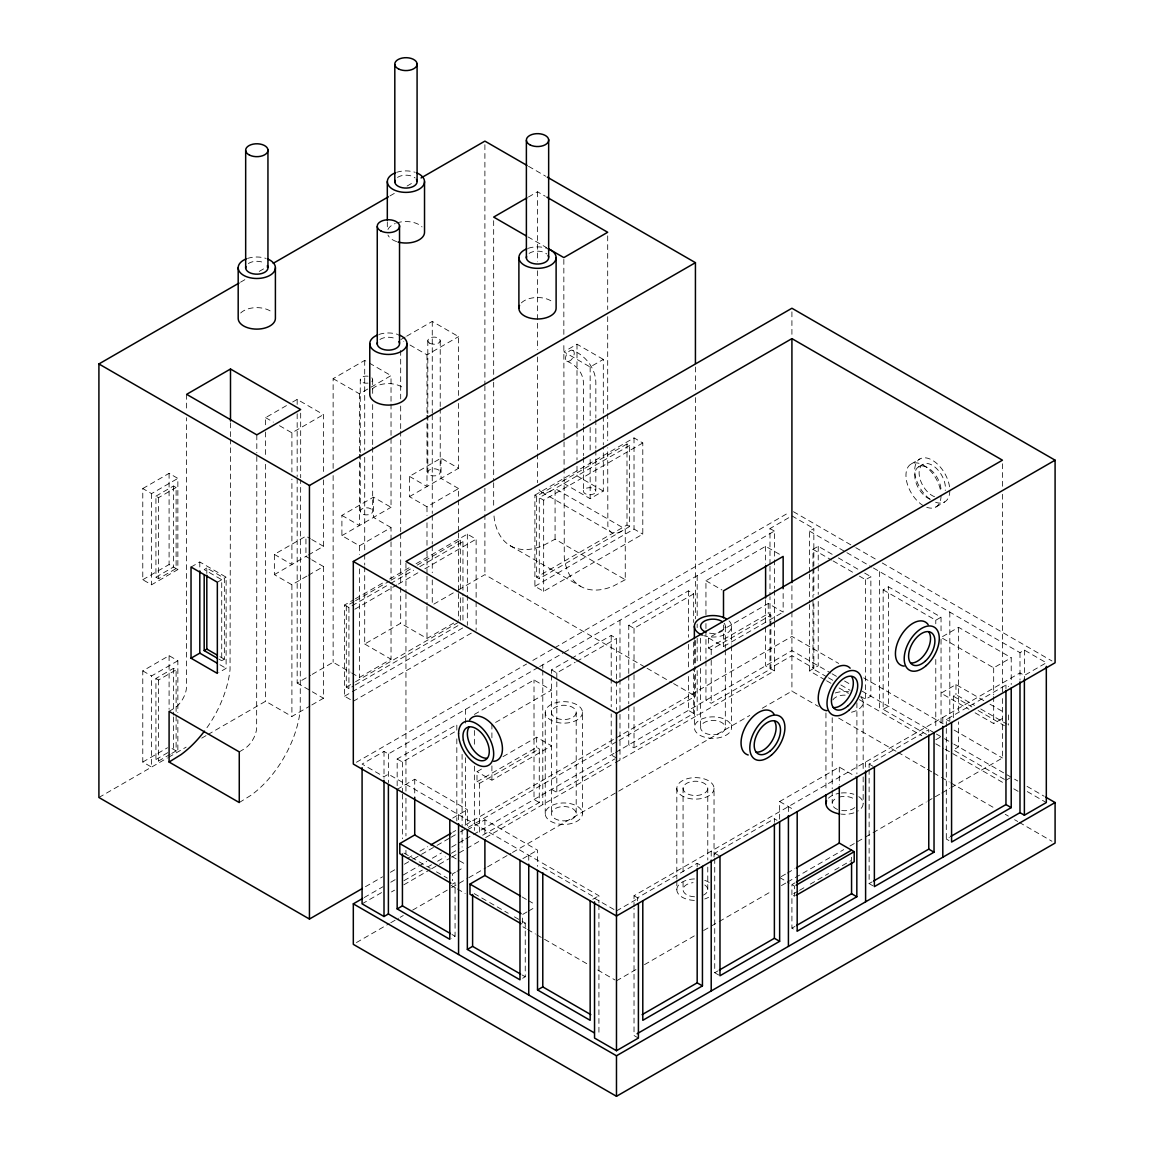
<?xml version="1.0" encoding="UTF-8"?>
<svg xmlns="http://www.w3.org/2000/svg" width="1154" height="1154" viewBox="0 0 1154 1154"><rect width="100%" height="100%" fill="white"/><g stroke="black" fill="none" stroke-linecap="round" stroke-linejoin="round"><path stroke-width="0.75" stroke-dasharray="5 3.75" d="M240.537 282.182L246.768 278.59M259.217 271.406L268.565 266.011M389.951 195.92L394.625 193.223M407.073 186.039L413.305 182.447M528.445 197.002L537.519 191.766L545.323 196.267M142.779 488.546L169.09 473.356L177.86 478.42L177.86 569.586L151.549 584.775L142.779 579.712L142.779 488.546L151.549 493.609L177.86 478.42M265.593 424.816L265.593 417.647L286.639 405.487M292.654 402.01L297.169 399.414L323.481 414.603L323.481 475.102M333.131 468.394L333.131 378.642L364.707 360.409L367.809 362.197M405.184 337.04L400.683 339.651L403.77 341.44M406.698 336.175L432.26 321.418L458.571 336.607L458.571 397.106M155.934 496.148L173.475 486.007L176.115 487.536L176.115 568.561L158.56 578.702L155.934 577.173L155.934 496.148L158.56 497.662L176.115 487.536M279.513 425.682L291.904 432.837L323.481 414.603M333.131 378.642L359.457 393.831L391.033 375.613L391.033 402.299M409.973 345.003L426.994 354.841L458.571 336.607M142.779 579.712L169.09 564.522L177.86 569.586M155.934 577.173L173.475 567.047L173.475 486.007M191.03 567.047L199.801 561.984L226.112 577.173L226.112 668.339L218.798 672.566M603.311 359.399L577 344.209L563.844 351.797L590.156 367.001L603.311 359.399L603.311 414.56M206.811 568.057L204.186 569.586L221.727 579.712L221.727 660.737L224.352 659.222L224.352 578.183L206.811 568.057L206.811 573.466M217.341 582.236L226.112 577.173M306.935 576.091L291.904 584.775L274.363 574.649L274.363 554.382L305.94 536.148L310.325 538.687M391.033 540L391.033 527.551L359.457 545.784L341.901 535.644L341.901 515.391L373.492 497.158L391.033 507.284L391.033 437.885M458.571 531.258L458.571 488.546L426.994 506.779L409.454 496.653L409.454 476.386L441.03 458.167L458.571 468.293L458.571 398.895M274.363 574.649L306.935 555.839M308.45 554.973L323.481 546.289L323.481 476.89M341.901 535.644L391.033 507.284M409.454 496.653L458.571 468.293M177.86 660.737L151.549 675.941L151.549 767.107L142.779 762.044L142.779 670.878L169.09 655.674L177.86 660.737L177.86 712.581M308.45 575.226L323.481 566.542L323.481 698.228L311.45 705.166M170.258 754.269L158.56 761.02L155.934 759.505L155.934 678.465L173.475 668.339L176.115 669.854L176.115 713.085M155.934 678.465L158.56 679.994L176.115 669.854M350.383 699.569L344.541 696.194L344.541 605.028L353.86 599.647M355.418 598.753L383.402 582.597M389.619 579.005L409.829 567.335M416.046 563.743L467.341 534.129L476.126 539.192L476.126 599.965M534.893 495.124L634.022 437.9L642.792 442.963L642.792 534.129L543.664 591.353L534.893 586.29L534.893 495.124L543.664 500.201L642.792 442.963M353.989 601.595L346.287 606.038L346.287 687.077L348.926 688.592L353.542 685.923M355.533 600.7L389.446 581.126M390.975 580.246L411.012 568.677M417.185 565.114L460.331 540.202L462.956 541.731L462.956 595.752M626.997 443.973L536.653 496.148L536.653 577.173L539.279 578.702L629.637 526.527L629.637 445.502L626.997 443.973L626.997 525.012L536.653 577.173M169.09 711.383L175.192 707.69A18.536 10.703 -60 0 0 186.472 688.13L186.631 417.69M351.999 605.778L388.985 584.429M390.528 583.535L413.651 570.191M419.811 566.643L462.956 541.731M629.637 445.502L539.279 497.662L539.279 578.702M354.869 609.197L396.832 584.963M398.39 584.068L418.599 572.398M424.816 568.807L476.126 539.192M563.844 483.483L590.156 498.672L603.311 491.085L603.311 446.598M142.779 762.044L167.546 747.734M155.934 759.505L170.561 751.066M171.73 753.432L176.115 750.893L176.115 714.874M98.912 797.486L167.46 757.918M168.571 757.269L186.14 747.128M201.719 738.142L206.393 735.43M207.951 734.535L265.593 701.257L291.904 716.461L309.95 706.032M297.169 478.391L297.169 683.024L310.657 675.249M312.157 674.383L333.131 662.266L350.167 672.09M364.707 566.845L364.707 644.033L400.683 623.261L426.994 638.465L457.071 621.097M433.803 604.148L457.027 590.733M458.571 589.838L484.896 574.649L645.519 667.387M555.074 539.192L555.074 488.546L625.252 529.066L625.252 579.712L555.074 539.192L543.231 545.525A80.708 46.593 -60 0 1 494.1 517.151L493.926 514.15M351.71 672.984L359.457 677.456L391.033 659.222L391.033 586.261M346.287 687.077L353.989 682.634M355.533 681.74L458.787 622.136M239.267 751.903L245.369 748.196A18.536 10.703 -60 0 0 256.65 728.65L256.808 454.618M355.086 685.043L461.427 623.65M344.541 696.194L350.758 692.602M352.316 691.708L464.24 627.084M534.893 586.29L634.022 529.066L642.792 534.129M353.312 701.257L471.452 633.041M239.267 802.549L251.11 795.207A80.708 46.593 -60 0 0 300.228 710.114L300.675 479.53M625.252 579.712L613.409 586.03A80.708 46.593 -60 0 1 564.277 557.67L563.844 341.959M356.427 762.26L526.57 664.026M532.816 660.42L553.098 648.707M554.67 647.812L788.802 512.636M538.153 667.474L388.393 753.937L384.008 751.398L362.082 764.063L384.008 776.729L388.393 774.19L598.926 895.735L598.926 902.904M769.992 564.393L769.992 528.561L788.99 517.583M539.697 666.579L562.863 653.207M564.407 652.313L774.377 531.085L774.377 588.439M397.164 785.759L397.164 759L456.825 724.553L456.825 731.694M474.366 714.427L534.013 679.994L551.554 690.121L491.907 724.553L491.907 740.738M551.554 673.431L551.554 669.854L569.917 659.266M571.446 658.386L611.216 635.421L616.481 638.465L616.481 679.49M628.757 673.46L628.757 625.295L688.404 590.848L693.669 593.892L693.669 622.439M705.945 614.62L705.945 580.722L765.607 546.289L781.691 555.564M911.097 464.023L919.868 458.96M397.164 759L402.429 762.029L457.489 730.251M551.554 669.854L556.819 672.897L575.182 662.295M576.712 661.415L616.481 638.465M628.757 625.295L634.022 628.324L693.669 593.892M918.584 466.865L922.969 464.326M809.459 572.312L809.459 531.085L813.844 528.561L813.844 566.196M397.164 789.379L414.719 779.253L467.341 809.646L467.341 825.817M812.979 567.162L812.979 549.318L818.229 546.289L832.164 554.324M482.689 835.222L539.279 802.549L539.279 748.874L479.631 783.306L476.991 781.792L476.991 771.665L481.579 769.011M503 756.649L536.653 737.218L551.554 745.83L491.907 780.263L476.991 771.665M770.872 625.901L770.872 615.169L711.21 649.601L708.585 648.086L708.585 637.96L768.232 603.513L783.148 612.125L783.148 590.559M935.908 506.995L944.679 501.932M476.991 781.792L536.653 747.345L539.279 748.874M708.585 648.086L768.232 613.639L770.872 615.169M708.585 637.96L723.5 646.557L783.148 612.125M452.729 818.085L467.341 809.646M859.413 576.134L865.601 579.712L870.866 576.668L870.866 696.194L865.601 699.237L860.956 696.554M407.492 858.374L413.723 854.782M419.955 851.19L427.73 846.69M452.628 832.322L455.743 830.519M465.091 825.124L614.491 738.863M616.048 737.969L791.918 636.431L838.698 663.449M365.472 886.69L382.594 876.809M390.384 872.309L395.043 869.626M404.39 864.231L412.166 859.73M413.723 858.836L419.955 855.244M421.498 854.349L435.52 846.257M437.063 845.363L449.526 838.165M451.07 837.27L458.859 832.784M460.417 831.875L466.634 828.284M468.192 827.389L617.606 741.128M619.164 740.233L695.429 696.194L695.429 671.008M467.341 829.899L484.896 819.773L537.519 850.152L537.519 866.337M926.489 734.391L883.156 709.364L883.156 589.838L888.407 586.795L941.044 617.188L941.044 633.243M364.231 897.538L382.969 886.719M390.773 882.219L395.447 879.507M403.251 875.006L417.301 866.899M418.585 866.164L426.677 861.49M432.346 858.215L441.52 852.907M451.647 847.065L464.139 839.867M465.697 838.958L471.943 835.352M473.501 834.457L613.971 753.346M615.544 752.451L791.918 650.611L830.851 673.085M362.082 903.842L382.551 892.028M403.958 880.675L422.321 870.087M428.437 866.553L431.495 864.779M437.611 861.245L445.256 856.831M451.373 853.296L459.032 848.882M551.554 789.379L556.819 792.423L614.952 758.87M628.757 705.57L628.757 744.82L634.022 747.85L693.669 713.417L693.669 672.393M705.945 660.997L705.945 700.247L711.21 703.291L770.872 668.844L770.872 627.689M391.48 891.927L394.567 890.152M403.842 884.801L430.081 869.654M431.625 868.76L437.799 865.197M439.342 864.303L450.161 858.057M451.704 857.177L479.487 841.122M485.661 837.559L613.813 763.573M615.356 762.679L774.377 670.878L774.377 622.482M455.412 872.236L452.44 873.967L452.44 880.718M456.912 871.385L464.37 867.072M825.052 679.879L809.459 670.878L818.229 665.815L818.229 596.229M452.44 884.094L455.065 882.579L455.065 936.255L451.113 938.534M356.427 942.558L389.215 923.633M390.773 922.738L398.577 918.223M400.135 917.329L403.251 915.526M412.627 910.117L450.089 888.493M451.647 887.585L467.255 878.583M468.812 877.675L485.978 867.765M487.551 866.856L510.962 853.34M512.52 852.445L617.101 792.062M618.659 791.168L749.768 715.466M762.26 708.253L791.918 691.131L818.388 706.421M522.906 858.605L537.519 850.152M883.156 589.838L935.779 620.232L941.044 617.188M942.515 636.604L958.585 627.314L1011.221 657.708L1011.221 684.466M527.089 911.891L522.618 914.473L522.618 924.614L525.243 923.085L525.243 976.774L522.618 978.289M528.575 911.04L534.547 907.592M883.156 709.364L888.407 706.32L888.407 586.795M983.828 700.637L955.959 684.553L941.044 693.165L968.913 709.248M592.795 899.283L598.926 895.735M942.587 638.335L993.681 667.834L1011.221 657.708M873.405 567.999L1019.992 652.645L1024.377 650.106L1046.317 662.771L1024.377 675.436L1019.992 672.897L634.022 895.735L634.022 906.496M953.334 717.673L953.334 696.194L955.959 694.679L974.539 705.397M779.642 819.21L779.642 801.54L839.29 767.093L855.374 776.382M699.814 864.851L697.175 863.322L637.527 897.769L637.527 901.332M718.668 975L714.73 972.721L714.73 853.195L774.377 818.763L777.003 820.278M869.121 767.626L869.121 764.063L928.768 729.616L928.768 733.194M946.309 726.631L946.309 719.49L1005.956 685.058L1008.596 686.572M616.481 910.939L638.407 898.274M935.779 739.757L941.044 736.714M975.101 712.826L993.681 723.544L1004.124 717.514M781.171 876.622L785.759 873.982M787.288 873.088L794.933 868.673M616.481 980.828L636.705 969.144M644.495 964.657L695.848 935M703.637 930.513L709.854 926.907M711.412 926.013L717.644 922.421M719.202 921.527L772.113 890.975M781.446 885.58L786.119 882.882M787.677 881.988L843.704 849.632M849.935 846.041L863.942 837.963M865.486 837.054L926.186 802.016M927.744 801.121L940.193 793.923M941.751 793.029L949.54 788.543M951.098 787.634L1002.451 757.99L1002.451 696.987M794.976 882.839L791.918 884.599L791.918 928.162L797.183 931.191M798.034 891.191L791.918 894.725L794.543 896.254L794.543 886.113L787.316 881.944M799.563 890.311L804.15 887.657M810.267 884.137L828.63 873.535M834.746 870.001L851.565 860.293L851.565 855.229M1005.956 780.263L1009.909 777.984M714.73 972.721L717.788 970.961M791.918 928.162L794.976 926.388M869.121 769.415L869.121 883.589L872.179 881.815M946.309 728.419L946.309 839.016L949.367 837.256M551.396 490.666L548.972 491.878A18.536 10.703 -60 0 1 538.024 487.118M621.573 531.186L619.15 532.398A18.536 10.703 -60 0 1 607.855 525.878L607.696 447.752M528.561 166.32L545.712 176.23M527.969 236.887L546.693 247.692M573.004 350.398A6.203 3.577 -60 0 1 571.042 360.005A6.203 3.577 -60 0 1 565.662 356.903A6.203 3.577 -60 0 1 573.004 350.398C585.669 355.793 595.421 368.27 595.839 382.234L595.839 417.979M566.802 361.13C576.466 365.14 582.986 372.872 583.434 382.464L583.434 425.263M793.476 511.727L854.205 546.794M855.763 547.688L876.001 559.373M882.233 562.979L1051.972 660.968M791.918 515.896L813.844 528.561M809.459 531.085L845.334 551.8M846.892 552.694L871.847 567.104M838.367 557.901L858.489 569.528M864.678 573.091L870.866 576.668M812.979 549.318L831.544 560.051M833.101 560.945L853.224 572.557M769.992 528.561L774.377 531.085M990.017 704.214L1003.951 712.249M603.311 491.085L577 475.881L577 461.643M980.727 708.974L1007.038 724.164M953.334 696.194L971.899 706.926M978.102 710.503L1004.413 725.693M369.352 363.092L391.033 375.613M626.997 525.012L629.637 526.527M705.945 580.722L722.029 590.011M946.309 719.49L948.934 721.005M863.654 677.845L943.193 723.774M954.113 730.078L1002.451 757.99M541.414 491.95L611.591 532.456M832.164 673.849L837.083 676.691M844.555 681.004L851.089 684.784M861.995 691.073L935.187 733.324M936.399 734.031L942.962 737.824M944.52 738.719L952.31 743.219M953.868 744.114L1013.039 778.286M1014.597 779.181L1017.713 780.969M1027.06 786.364L1044.182 796.26M1027.305 791.586L1046.317 802.549M826.899 676.893L812.979 668.844L812.979 599.272M828.457 677.787L833.101 680.471M840.833 684.942L850.123 690.294M1004.413 779.368L953.334 749.884L958.585 746.84L958.585 721.87M826.625 680.773L831.298 683.485M839.088 687.986L848.45 693.381M859.369 699.685L921.743 735.704M935.779 743.811L943.583 748.311M945.14 749.206L1004.398 783.422M1013.76 788.817L1018.434 791.529M458.571 488.546L441.03 478.42L441.03 458.167M774.377 670.878L765.607 665.815L765.607 626.564M838.641 718.105L896.254 751.369M897.812 752.264L925.84 768.449M927.398 769.343L932.071 772.04M933.629 772.949L939.846 776.541M941.404 777.435L949.194 781.936M950.752 782.83L994.359 808.002M1005.249 814.306L1008.365 816.094M1014.597 819.701L1017.713 821.489M1019.27 822.398L1051.972 841.266M409.454 476.386L426.994 486.526L426.994 415.339M510.328 545.784L580.505 586.29M869.121 764.063L873.059 766.343M265.593 417.647L273.325 422.104M946.309 839.016L948.934 840.545M647.077 668.281L672.032 682.692M673.59 683.586L695.429 696.194M391.033 527.551L373.492 517.41L373.492 497.158M693.669 713.417L688.404 710.374L688.404 674.701M341.901 515.391L359.457 525.517L359.457 454.344M779.642 801.54L794.255 809.978M311.782 539.538L323.481 546.289M310.325 558.94L305.94 556.416L305.94 536.148M311.782 559.791L323.481 566.542M869.121 883.589L873.059 885.868M274.363 554.382L291.904 564.522L291.904 479.098M616.481 757.99L611.216 754.947L611.216 713.922M344.541 605.028L350.383 608.403M779.642 877.502L785.773 881.05M364.707 644.033L391.033 659.222M714.73 853.195L718.668 855.475M539.279 802.549L534.013 799.52L534.013 679.994M297.169 683.024L323.481 698.228M219.967 656.698L224.352 659.222M634.022 895.735L640.153 899.283M218.798 659.049L221.727 660.737M219.924 664.762L226.112 668.339M542.784 867.375L595.421 897.769M594.541 898.274L615.01 910.088M142.779 670.878L151.549 675.941M451.863 856.412L464.254 863.567M522.041 896.932L526.686 899.615M528.243 900.509L534.432 904.087M403.987 853.08L430.298 868.27M436.486 871.847L447.319 878.107M474.164 893.6L488.084 901.635M489.642 902.529L508.222 913.261M514.41 916.839L520.598 920.402M522.142 921.296L525.243 923.085M451.171 885.392L455.844 888.09M457.402 888.984L465.206 893.484M522.906 926.806L526.022 928.609M527.58 929.504L535.384 934.004M536.942 934.913L588.41 964.614M597.758 970.024L614.909 979.919M172.018 748.528L177.86 751.903L177.86 719.735M638.407 1038.052L634.022 1035.527L634.022 908.285M451.964 934.466L455.065 936.255M522.142 974.986L525.243 976.774M1024.377 650.106L1024.377 678.783M1019.992 652.645L1019.992 680.067M1008.596 714.932L1008.596 725.058M1005.956 685.058L1005.956 688.621M1002.451 463.764L1002.451 487.089M1002.451 494.273L1002.451 695.198M993.681 667.834L993.681 694.795M993.681 696.583L993.681 723.544M958.585 627.314L958.585 714.73M955.959 684.553L955.959 694.679M949.814 612.125L949.814 721.438M942.804 717.471L942.804 726.429M941.044 639.244L941.044 726.01M935.779 620.232L935.779 623.795M935.779 659.468L935.779 729.054M879.636 571.605L879.636 711.398M865.601 579.712L865.601 699.237M865.601 762.029L865.601 769.199M863.163 702.267L863.163 769.805M863.163 776.916L863.163 803.559M856.903 702.8L856.903 773.872M839.29 767.093L839.29 784.763M832.207 717.745L832.207 788.831M832.207 790.605L832.207 803.04M825.947 712.941L825.947 791.125M818.229 546.289L818.229 564.118M818.229 565.907L818.229 594.454M813.844 567.984L813.844 594.873M813.844 603.831L813.844 668.339L791.918 655.674L769.992 668.339L769.992 596.661M812.979 568.951L812.979 597.483M809.459 574.101L809.459 602.777M809.459 604.566L809.459 670.878M791.918 311.825L791.918 336.925M791.918 585.785L791.918 691.131M788.413 806.603L788.413 813.772M774.377 590.228L774.377 620.693M774.377 818.763L774.377 822.326M769.992 566.196L769.992 594.873M768.232 603.513L768.232 613.639M765.607 546.289L765.607 564.118M765.607 599.806L765.607 624.776M731.578 626.305L731.578 644.076M731.578 645.851L731.578 727.597A18.608 10.747 0 0 1 703.666 736.901A18.608 10.747 0 0 1 703.666 718.293A18.608 10.747 0 0 1 731.578 727.597M725.318 626.824L725.318 648.144M725.318 649.933L725.318 728.116A12.377 7.155 0 0 1 706.017 733.511A12.377 7.155 0 0 1 707.575 721.163A12.377 7.155 0 0 1 725.318 728.116M723.5 624.992L723.5 646.557M714.037 788.37A18.608 10.747 0 0 1 686.125 797.674A18.608 10.747 0 0 1 686.125 779.065A18.608 10.747 0 0 1 714.037 788.37L714.037 857.682M711.21 649.601L711.21 658.545M711.21 660.333L711.21 703.291M711.21 851.176L711.21 856.542M707.777 788.889A12.377 7.155 0 0 1 688.476 794.284A12.377 7.155 0 0 1 690.034 781.936A12.377 7.155 0 0 1 707.777 788.889L707.777 859.975M707.777 867.087L707.777 890.181M705.945 623.535L705.945 628.887M705.945 630.675L705.945 659.222M700.622 638.22L700.622 661.329M700.622 668.44L700.622 727.078M697.175 575.658L697.175 616.871M697.175 624.04L697.175 627.632M697.175 638.378L697.175 663.478M697.175 670.647L697.175 715.437M697.175 863.322L697.175 866.899M695.429 367.001L695.429 390.384M695.429 397.582L695.429 618.847M695.429 640.427L695.429 669.219M694.362 640.528L694.362 727.597M693.669 642.057L693.669 670.604M688.404 590.848L688.404 637.239M688.404 644.365L688.404 667.56M683.067 787.85L683.067 874.934M683.067 882.031L683.067 889.143M676.821 788.37L676.821 879.002M676.821 880.776L676.821 889.662A18.608 10.747 0 0 0 695.429 900.409M634.022 437.9L634.022 529.066M634.022 628.324L634.022 672.926M634.022 674.715L634.022 699.685M634.022 706.825L634.022 747.85M628.757 675.249L628.757 703.781M619.986 620.232L619.986 677.571M619.986 679.36L619.986 760.01M616.481 681.278L616.481 709.941M611.216 635.421L611.216 676.446M611.216 678.235L611.216 706.782M607.696 235.863L607.696 309.488M607.696 316.672L607.696 411.834M607.696 413.637L607.696 440.568M603.311 416.349L603.311 444.809M598.926 904.707L598.926 1035.527M595.839 419.767L595.839 448.358M595.839 450.147L595.839 491.243A6.203 3.577 0 0 1 586.535 494.345A6.203 3.577 0 0 1 586.535 488.142A6.203 3.577 0 0 1 595.839 491.243M590.156 367.001L590.156 420.373M590.156 427.499L590.156 450.637M590.156 459.523L590.156 498.672M583.434 427.052L583.434 455.585M583.434 457.359L583.434 491.243M582.453 712.407A18.608 10.747 0 0 1 554.54 721.712A18.608 10.747 0 0 1 554.54 703.103A18.608 10.747 0 0 1 582.453 712.407L582.453 813.7A18.608 10.747 0 0 1 554.54 823.004A18.608 10.747 0 0 1 554.54 804.396A18.608 10.747 0 0 1 582.453 813.7M577 344.209L577 429.62M577 431.394L577 459.869M576.192 712.927A12.377 7.155 0 0 1 556.892 718.322A12.377 7.155 0 0 1 558.449 705.974A12.377 7.155 0 0 1 576.192 712.927L576.192 814.219A12.377 7.155 0 0 1 556.892 819.614A12.377 7.155 0 0 1 558.449 807.266A12.377 7.155 0 0 1 576.192 814.219M563.844 259.39L563.844 340.156M556.819 672.897L556.819 680.038M556.819 681.812L556.819 792.423M551.554 675.205L551.497 813.181M545.236 712.407L545.236 813.7M543.664 500.201L543.664 591.353M542.784 664.791L542.784 668.382M542.784 670.171L542.784 804.583M537.519 191.766L537.519 261.785M537.519 270.772L537.519 349.777M537.519 356.961L537.519 452.123M537.519 453.926L537.519 482.661M536.653 737.218L536.653 747.345M528.748 855.229L528.748 862.399M493.667 220.674L493.667 380.416M493.667 382.205L493.667 480.915M493.667 482.718L493.667 507.847M491.907 765.895L491.907 780.263M484.896 144.712L484.896 383.965M484.896 385.768L484.896 481.103M484.896 488.301L484.896 574.649M484.896 819.773L484.896 835.943M479.631 783.306L479.631 833.419M476.126 601.753L476.126 630.358M474.366 730.482L474.366 746.537M474.366 766.169L474.366 830.39M467.341 534.129L467.341 625.295M465.596 709.364L465.596 725.491M465.596 757.745L465.596 825.846M462.956 597.541L462.956 622.756M462.09 754.355L462.09 827.505M462.09 829.279L462.09 847.123M460.331 540.202L460.331 590.632M460.331 597.83L460.331 621.241M458.571 533.033L458.571 591.757M458.571 593.531L458.571 620.232M458.571 814.71L458.571 821.879M456.825 738.834L456.825 820.898M440.222 340.661L440.222 406.496M440.222 408.285L440.222 472.347A6.203 3.577 0 0 1 430.918 475.448A6.203 3.577 0 0 1 430.918 469.245A6.203 3.577 0 0 1 440.222 472.347M432.26 321.418L432.26 412.959M432.26 414.762L432.26 513.487M432.26 515.275L432.26 544.01M432.26 545.799L432.26 572.73M432.26 579.899L432.26 605.042M427.817 340.661L427.817 413.622M427.817 415.397L427.817 472.347M426.994 354.841L426.994 413.565M426.994 506.779L426.994 515.679M426.994 522.791L426.994 549.492M426.994 551.266L426.994 574.403M426.994 576.178L426.994 604.653M426.994 606.427L426.994 638.465M414.719 779.253L414.719 795.423M405.948 563.267L405.948 591.973M405.948 593.762L405.948 791.11M405.948 798.279L405.948 835.958M405.948 850.31L405.948 853.888M402.429 762.029L402.429 792.365M402.429 794.14L402.429 838.742M400.683 350.412L400.683 398.88M400.683 406.064L400.683 429.403M400.683 431.192L400.683 531.72M400.683 533.509L400.683 585.568M400.683 587.372L400.683 623.261M391.033 404.073L391.033 436.111M391.033 541.774L391.033 579.149M388.393 753.937L388.393 782.6M387.311 221.813L387.311 230.54M384.008 751.398L384.008 778.286M372.67 379.652L372.67 395.678M372.67 404.564L372.67 445.502M372.67 447.276L372.67 511.337A6.203 3.577 0 0 1 363.366 514.439A6.203 3.577 0 0 1 363.366 508.236A6.203 3.577 0 0 1 372.67 511.337M364.707 360.409L364.707 450.161M364.707 457.345L364.707 552.477M364.707 554.281L364.707 565.056M368.068 376.204A6.203 3.577 0 0 0 360.264 379.652L360.264 452.613M360.264 454.402L360.264 511.337M359.457 393.831L359.457 452.556M359.457 545.784L359.457 554.67M359.457 568.908L359.457 677.456M348.926 607.567L348.926 688.592M333.131 475.578L333.131 662.266M300.675 413.132L300.675 477.742M297.169 399.414L297.169 404.794M297.169 413.767L297.169 476.602M291.904 432.837L291.904 471.986M291.904 584.775L291.904 716.461M265.593 432L265.593 457.128M265.593 464.312L265.593 701.257M256.808 434.856L256.808 452.815M230.497 422.869L230.497 437.222M230.497 439.01L230.05 669.594A80.708 46.593 -60 0 1 204.143 731.535M199.801 561.984L199.801 569.138M186.631 394.336L186.631 410.507M173.475 668.339L173.475 715.163M173.475 716.966L173.475 749.379M169.09 473.356L169.09 564.522M169.09 655.674L169.09 709.306M158.56 497.662L158.56 578.702M158.56 679.994L158.56 761.02M151.549 493.609L151.549 584.775M941.044 495.643A24.811 14.324 60 0 1 916.088 499.581A24.811 14.324 60 0 1 912.223 463.475A24.811 14.324 60 0 1 940.452 490.046M934.567 496.725A18.608 10.747 60 0 1 919.132 473.746A18.608 10.747 60 0 1 933.038 465.711A18.608 10.747 60 0 1 945.227 490.565M930.182 499.264A18.608 10.747 60 0 1 914.819 477.193A18.608 10.747 60 0 1 927.124 467.37A18.608 10.747 60 0 1 941.044 490.565M929.98 499.206A24.811 14.324 60 0 1 917.906 460.518A24.811 14.324 60 0 1 947.838 480.078A24.811 14.324 60 0 1 932.273 500.706M854.797 807.584A12.377 7.155 0 0 1 840.487 810.324M837.602 809.488A12.377 7.155 0 0 1 836.462 798.15M839.16 797.125A12.377 7.155 0 0 1 853.917 798.885M832.856 699.93A12.377 7.155 0 0 1 845.449 695.141M858.807 796.664A18.608 10.747 0 0 1 857.711 811.161M853.859 812.863A18.608 10.747 0 0 1 841.324 814.147M828.442 798.193A18.608 10.747 0 0 1 839.737 793.187M841.324 792.986A18.608 10.747 0 0 1 853.859 794.255M860.668 696.901A18.608 10.747 0 0 1 850.916 712.364M835.251 692.963A18.608 10.747 0 0 1 849.373 691.895M704.791 884.988A12.377 7.155 0 0 1 703.522 895.071M694.52 896.788A12.377 7.155 0 0 1 683.067 890.08A12.377 7.155 0 0 1 693.092 882.637M708.585 897.264A18.608 10.747 0 0 1 704.733 898.966M676.821 889.662A18.608 10.747 0 0 1 695.429 878.915M704.733 880.358A18.608 10.747 0 0 1 711.542 884.296M724.121 623.189A12.377 7.155 0 0 1 722.216 631.065A12.377 7.155 0 0 1 708.902 633.056M729.083 620.939A18.608 10.747 0 0 1 726.126 633.907A18.608 10.747 0 0 1 703.666 635.609M371.833 377.863A6.203 3.577 0 0 1 371.833 381.455M368.068 383.114A6.203 3.577 0 0 1 360.264 379.652M528.2 248.298A18.608 10.747 0 0 1 546.808 248.298M521.392 302.882A18.608 10.747 0 0 1 553.617 302.882M529.08 253.39A11.165 6.448 0 0 1 546.765 253.981M379.075 334.4A18.608 10.747 0 0 1 397.683 334.4M372.266 388.985A18.608 10.747 0 0 1 404.491 388.985M379.954 339.478A11.165 6.448 0 0 1 395.692 338.814M396.615 172.335A18.608 10.747 0 0 1 415.224 172.335M396.615 241.59A18.608 10.747 0 0 1 387.946 235.07M387.946 229.502A18.608 10.747 0 0 1 395.259 223.487M396.615 222.982A18.608 10.747 0 0 1 422.047 226.92M397.495 177.413A11.165 6.448 0 0 1 415.18 178.005M247.49 258.438A18.608 10.747 0 0 1 266.098 258.438M240.681 313.008A18.608 10.747 0 0 1 272.907 313.008M248.37 263.516A11.165 6.448 0 0 1 264.122 262.852M429.634 343.185A6.203 3.577 0 0 0 440.006 341.584A6.203 3.577 0 0 0 432.404 337.199A6.203 3.577 0 0 0 429.634 343.185"/><path stroke-width="1.5" d="M362.37 888.493L309.445 919.046L98.912 797.486L98.912 363.957L238.993 283.091M273.224 263.314L388.393 196.829M421.08 177.947L484.896 141.12L527.003 165.426M230.497 369.02L186.631 394.336L256.808 434.856L300.675 409.54L230.497 369.02L230.497 421.066M526.931 197.868L493.667 217.082L526.412 235.993M98.912 363.957L309.445 485.502L695.429 262.665L695.429 363.395M353.312 561.479L791.918 308.248L1055.088 460.186L1055.088 662.771L616.481 916.002L353.312 764.063L353.312 561.479L616.481 713.417L1055.088 460.186M191.03 658.213L217.341 673.402L217.341 582.236L191.03 567.047L191.03 658.213L199.801 653.15L216.822 662.973M204.186 574.981L204.186 650.611L206.811 649.096L217.053 654.996M791.918 338.627L405.948 561.479L616.481 683.024L1002.451 460.186L791.918 338.627L791.918 582.611M169.09 762.029L239.267 802.549L239.267 751.903L169.09 711.383L169.09 762.029L180.933 754.687A80.708 46.593 -60 0 0 204.143 731.535M450.882 883.199L399.803 853.7L399.803 843.574L414.719 834.962L450.32 855.518M430.846 844.901L451.07 833.217M1045.74 797.154L1055.088 802.549L1055.088 843.069L616.481 1096.3L353.312 944.361L353.312 903.842L362.673 898.432M362.082 767.641L362.082 903.842L384.008 916.507L388.393 913.968L594.252 1032.83M397.164 789.379L397.164 908.905L402.429 905.876L450.421 933.572M521.06 923.719L469.981 894.22L469.981 884.094L484.896 875.482L520.497 896.038M467.341 829.899L467.341 949.425L472.606 946.381L520.598 974.091M537.519 870.419L537.519 989.944L542.784 986.901L590.776 1014.611M796.462 867.794L839.29 843.069L854.205 851.681L854.205 861.807L796.087 895.36M796.505 881.944L851.565 850.166M796.087 885.233L854.205 851.681M642.114 1014.64L697.175 982.847L702.44 985.891L702.44 866.365M719.317 970.081L774.377 938.289L779.642 941.318L779.642 821.792M796.505 925.508L851.565 893.715L856.831 896.759L856.831 777.233M873.708 880.935L928.768 849.142L934.033 852.186L934.033 732.66M950.896 836.376L1005.956 804.583L1011.221 807.612L1011.221 688.087M702.44 985.891L642.792 1020.324L642.792 900.798M779.642 941.318L719.981 975.765L719.981 856.239M856.831 896.759L797.183 931.191L797.183 811.666M934.033 852.186L874.371 886.633L874.371 767.093M1011.221 807.612L951.574 842.059L951.574 722.534M637.109 1033.739L1019.992 812.676L1024.377 815.214L1046.317 802.549L1046.317 666.348M594.541 901.851L594.541 1038.052L616.481 1050.717L638.407 1038.052L638.407 903.654M353.312 903.842L616.481 1055.78L1055.088 802.549M547.27 177.125L695.429 262.665M546.881 197.161L607.696 232.271L563.844 257.602L548.251 248.6M204.186 650.611L217.341 658.213M399.803 843.574L450.882 873.073M469.981 884.094L521.06 913.593M397.164 908.905L449.8 939.298L449.8 819.773M467.341 949.425L519.978 979.818L519.978 860.293M537.519 989.944L590.156 1020.324L590.156 900.798M1024.377 679.014L1024.377 815.214M1019.992 681.855L1019.992 812.676M1005.956 690.409L1005.956 804.583M942.804 726.429L942.804 857.249M928.768 734.968L928.768 849.142M865.601 771.002L865.601 901.822M851.565 862.052L851.565 893.715M839.29 786.538L839.29 843.069M825.947 794.688L825.947 803.559M788.413 815.561L788.413 946.381M783.148 588.756L783.148 556.416L723.5 590.848L723.5 617.808M774.377 824.115L774.377 938.289M765.607 565.907L765.607 598.017M711.21 860.134L711.21 990.954M697.175 868.673L697.175 982.847M694.362 626.305L694.362 638.739M616.481 713.417L616.481 1050.717M616.481 1055.78L616.481 1096.3M556.113 257.602L556.113 308.248A18.608 10.747 0 0 1 535.081 318.908A18.608 10.747 0 0 1 519.531 305.478M548.655 139.634L548.655 257.126M542.784 872.727L542.784 986.901M528.748 864.187L528.748 995.008M526.383 140.572L526.383 258.063M518.896 257.602L518.896 308.248M484.896 839.535L484.896 875.482M472.606 894.494L472.606 946.381M458.571 823.667L458.571 954.488M424.528 181.64L424.528 232.286A18.608 10.747 0 0 1 398.058 242.023M417.084 63.658L417.084 181.164M414.719 797.226L414.719 834.962M406.987 343.704L406.987 394.351A18.608 10.747 0 0 1 388.379 405.097A18.608 10.747 0 0 1 369.77 394.351L369.77 343.704M402.429 853.974L402.429 905.876M399.529 225.722L399.529 343.228M394.812 64.595L394.812 182.101M388.393 784.936L388.393 913.968M387.311 181.64L387.311 220.053M384.008 780.306L384.008 916.507M377.257 226.66L377.257 344.166M309.445 485.502L309.445 919.046M275.402 267.742L275.402 318.389A18.608 10.747 0 0 1 256.794 329.121A18.608 10.747 0 0 1 238.186 318.389L238.186 267.742M267.944 149.76L267.944 267.252M245.672 150.698L245.672 268.19M206.811 575.269L206.811 649.096M199.801 570.927L199.801 653.15M469.692 719.836A24.811 14.324 60 0 1 497.302 731.578A24.811 14.324 60 0 1 493.667 761.351M486.916 758.236A18.608 10.747 60 0 1 471.063 746.407A18.608 10.747 60 0 1 469.202 726.962M748.196 754.976A24.811 14.324 -60 0 1 747.042 724.077A24.811 14.324 -60 0 1 773.973 714.052M904.202 666.132A24.811 14.324 -60 0 1 900.567 636.359A24.811 14.324 -60 0 1 928.162 624.617M827.014 710.705A24.811 14.324 -60 0 1 822.845 681.87A24.811 14.324 -60 0 1 850.152 668.18M774.55 721.293A18.608 10.747 -60 0 1 771.997 741.027A18.608 10.747 -60 0 1 756.072 752.105M851.739 676.72A18.608 10.747 -60 0 1 849.2 696.453A18.608 10.747 -60 0 1 833.26 707.546M928.754 631.873A18.608 10.747 -60 0 1 926.662 651.433A18.608 10.747 -60 0 1 910.78 663.016M839.737 813.945A18.608 10.747 0 0 1 826.581 800.789M706.017 632.219A12.377 7.155 0 0 1 703.724 621.544A12.377 7.155 0 0 1 722.346 621.631M702.296 635.104A18.608 10.747 0 0 1 698.718 619.395A18.608 10.747 0 0 1 726.126 618.703M548.179 248.802A18.608 10.747 0 0 1 551.41 264.742A18.608 10.747 0 0 1 523.599 264.742A18.608 10.747 0 0 1 526.844 248.802M548.078 255.481A11.165 6.448 0 0 1 538.341 264.021A11.165 6.448 0 0 1 526.556 256.39M399.053 334.905A18.608 10.747 0 0 1 402.284 350.845A18.608 10.747 0 0 1 374.473 350.845A18.608 10.747 0 0 1 377.704 334.905M398.938 341.584A11.165 6.448 0 0 1 389.215 350.124A11.165 6.448 0 0 1 377.43 342.478M416.594 172.84A18.608 10.747 0 0 1 419.825 188.78A18.608 10.747 0 0 1 392.028 188.78A18.608 10.747 0 0 1 395.259 172.84M416.493 179.519A11.165 6.448 0 0 1 406.756 188.059A11.165 6.448 0 0 1 394.971 180.413M267.468 258.929A18.608 10.747 0 0 1 270.7 274.883A18.608 10.747 0 0 1 242.888 274.883A18.608 10.747 0 0 1 246.134 258.929M267.367 265.608A11.165 6.448 0 0 1 257.63 274.162A11.165 6.448 0 0 1 245.845 266.516M458.571 733.67A24.811 14.324 60 0 0 484.896 766.415A24.811 14.324 60 0 0 484.896 731.319A24.811 14.324 60 0 0 458.571 733.67M463.36 740.161A18.608 10.747 60 0 0 485.286 759.996A18.608 10.747 60 0 0 479.703 731.247A18.608 10.747 60 0 0 463.36 740.161M847.599 706.176A18.608 10.747 -60 0 0 854.119 677.196A18.608 10.747 -60 0 0 831.947 696.078A18.608 10.747 -60 0 0 847.599 706.176M770.396 750.749A18.608 10.747 -60 0 0 776.93 721.769A18.608 10.747 -60 0 0 754.745 740.652A18.608 10.747 -60 0 0 770.396 750.749M926.287 665.526A24.811 14.324 -60 0 0 934.149 627.098A24.811 14.324 -60 0 0 904.794 653.121A24.811 14.324 -60 0 0 926.287 665.526M925.147 661.3A18.608 10.747 -60 0 0 931.047 632.464A18.608 10.747 -60 0 0 909.035 651.996A18.608 10.747 -60 0 0 925.147 661.3M849.099 710.099A24.811 14.324 -60 0 0 856.96 671.671A24.811 14.324 -60 0 0 827.606 697.694A24.811 14.324 -60 0 0 849.099 710.099M771.507 755.019A24.811 14.324 -60 0 0 780.046 716.403A24.811 14.324 -60 0 0 750.518 741.748A24.811 14.324 -60 0 0 771.507 755.019M530.22 144.971A11.165 6.448 0 0 0 548.496 141.307A11.165 6.448 0 0 0 533.855 134.008A11.165 6.448 0 0 0 530.22 144.971M381.094 231.074A11.165 6.448 0 0 0 399.371 227.41A11.165 6.448 0 0 0 384.729 220.111A11.165 6.448 0 0 0 381.094 231.074M398.635 69.009A11.165 6.448 0 0 0 416.911 65.345A11.165 6.448 0 0 0 402.27 58.046A11.165 6.448 0 0 0 398.635 69.009M249.509 155.098A11.165 6.448 0 0 0 267.786 151.434A11.165 6.448 0 0 0 253.144 144.135A11.165 6.448 0 0 0 249.509 155.098"/></g></svg>
